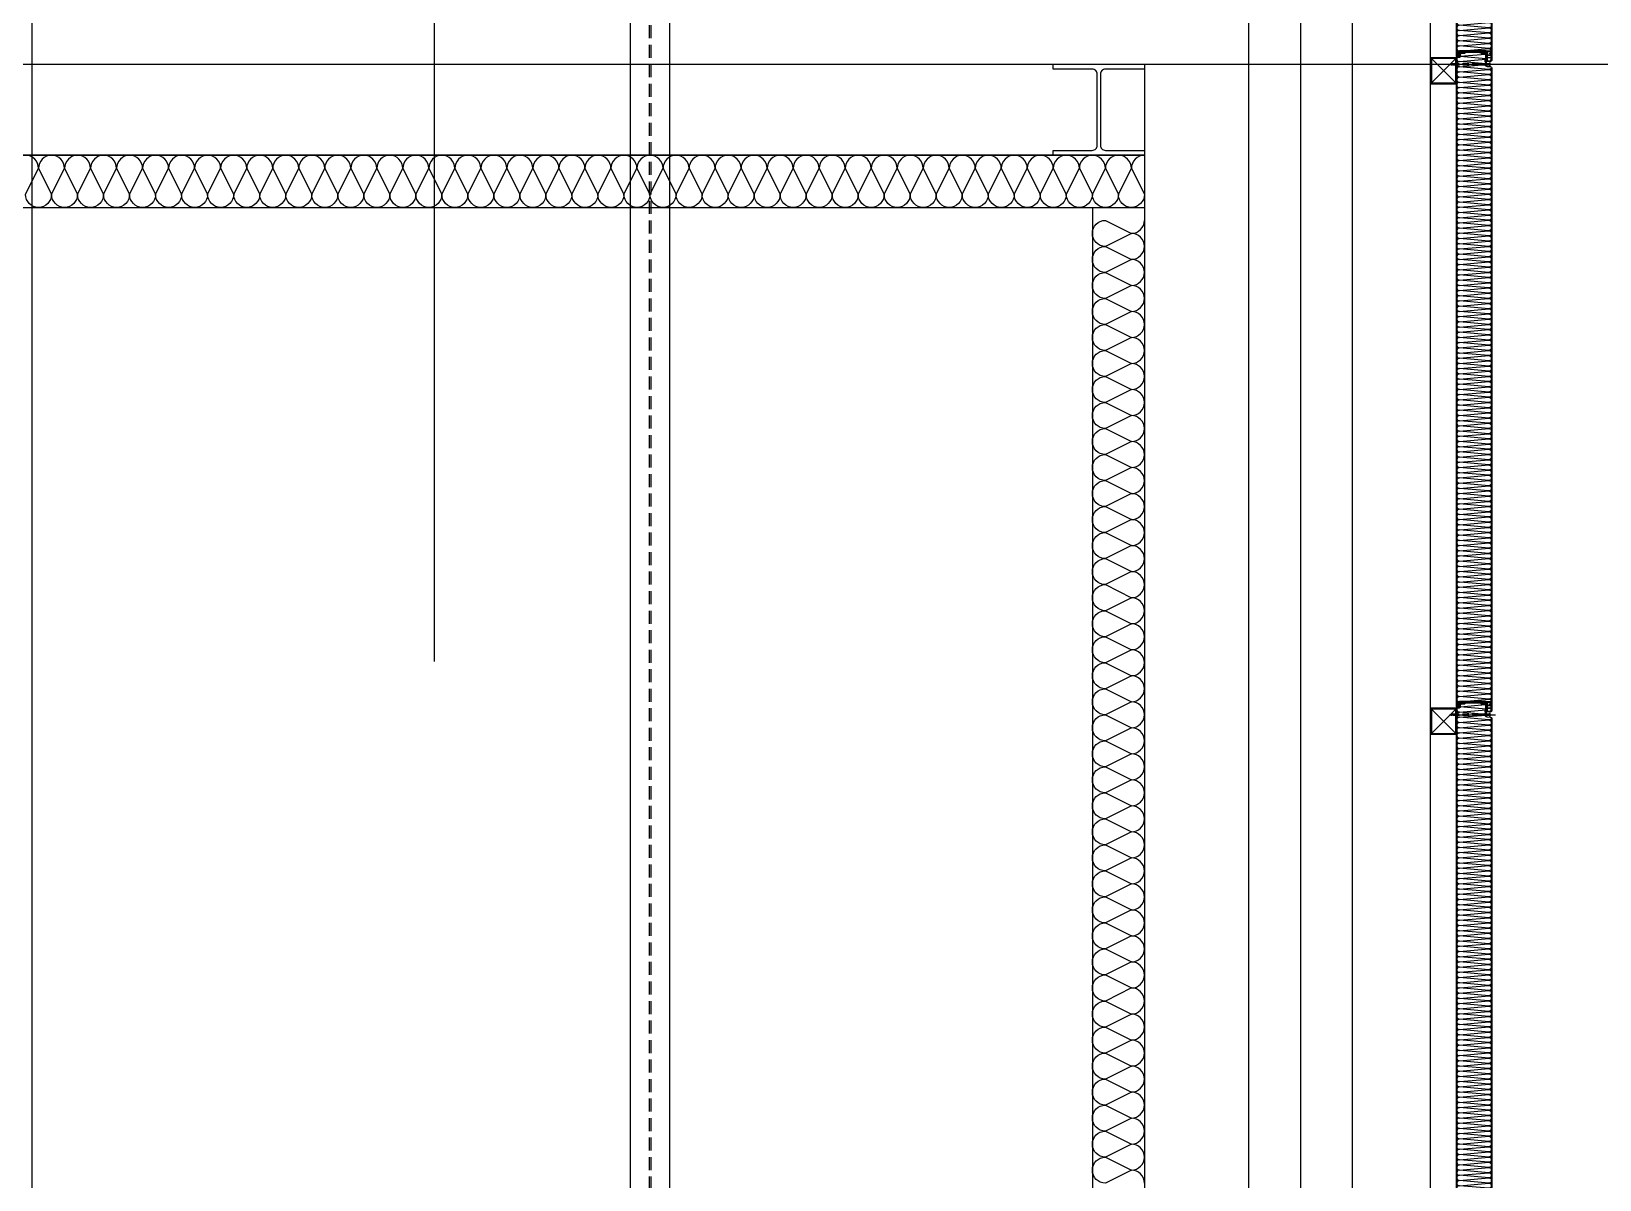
# Model space of a CAD drawing. Header units: millimetres. Extents: x 0 to 672800, y 0 to 118800.
# Drawn here: x 107373 to 113400, y 77708 to 82121 of the extents above; entities that cross this region are included whole.
import ezdxf
from ezdxf.xclip import XClip

# ---------------------------------------------------------------- set-up
doc = ezdxf.new("R2010")
doc.units = ezdxf.units.MM
doc.header["$LTSCALE"] = 200
doc.header["$XCLIPFRAME"] = 0
doc.linetypes.add('CEN-GAUN', pattern=[32.2, 30, -1, 0.2, -1])
doc.linetypes.add('HIDDEN', pattern=[0.375, 0.25, -0.125])
for name, color, linetype in [('0-S-col', 4, 'Continuous'), ('01하지철물', 253, 'Continuous'), ('0EMC Chamber', 251, 'Continuous'), ('161', 161, 'Continuous'), ('7', 7, 'Continuous'), ('BOLT', 8, 'Continuous'), ('CEN', 1, 'CEN-GAUN'), ('HAT-253', 253, 'Continuous'), ('HAT-INS', 252, 'Continuous'), ('HAT-INS1', 252, 'Continuous'), ('Insul', 252, 'Continuous'), ('PANEL', 6, 'Continuous'), ('SYP_INSUL', 252, 'Continuous'), ('WALL', 2, 'Continuous')]:
    doc.layers.add(name, color=color, linetype=linetype)
doc.layers.add('Defpoint', color=125, linetype='Continuous', plot=False)

# ---------------------------------------------------------------- blocks, each defined once
blk = doc.blocks.new('*U235')
at = {"layer": 'HAT-INS'}
for points in [[(31.5, 0, 0.414214), (31.75, 0.25), (31.5, 0.75, -1), (32, 0.75), (31.75, 0.25, 0.414214), (32, 0)], [(32, 0, 0.414214), (32.25, 0.25), (32, 0.75, -1), (32.5, 0.75), (32.25, 0.25, 0.414214), (32.5, 0)], [(32.5, 0, 0.414214), (32.75, 0.25), (32.5, 0.75, -1), (33, 0.75), (32.75, 0.25, 0.414214), (33, 0)], [(33, 0, 0.414214), (33.25, 0.25), (33, 0.75, -1), (33.5, 0.75), (33.25, 0.25, 0.414214), (33.5, 0)], [(33.5, 0, 0.414214), (33.75, 0.25), (33.5, 0.75, -1), (34, 0.75), (33.75, 0.25, 0.414214), (34, 0)], [(34, 0, 0.414214), (34.25, 0.25), (34, 0.75, -1), (34.5, 0.75), (34.25, 0.25, 0.414214), (34.5, 0)], [(34.5, 0, 0.414214), (34.75, 0.25), (34.5, 0.75, -1), (35, 0.75), (34.75, 0.25, 0.414214), (35, 0)], [(35, 0, 0.414214), (35.25, 0.25), (35, 0.75, -1), (35.5, 0.75), (35.25, 0.25, 0.414214), (35.5, 0)], [(35.5, 0, 0.414214), (35.75, 0.25), (35.5, 0.75, -1), (36, 0.75), (35.75, 0.25, 0.414214), (36, 0)], [(36, 0, 0.414214), (36.25, 0.25), (36, 0.75, -1), (36.5, 0.75), (36.25, 0.25, 0.414214), (36.5, 0)], [(36.5, 0, 0.414214), (36.75, 0.25), (36.5, 0.75, -1), (37, 0.75), (36.75, 0.25, 0.414214), (37, 0)], [(37, 0, 0.414214), (37.25, 0.25), (37, 0.75, -1), (37.5, 0.75), (37.25, 0.25, 0.414214), (37.5, 0)], [(37.5, 0, 0.414214), (37.75, 0.25), (37.5, 0.75, -1), (38, 0.75), (37.75, 0.25, 0.414214), (38, 0)], [(38, 0, 0.414214), (38.25, 0.25), (38, 0.75, -1), (38.5, 0.75), (38.25, 0.25, 0.414214), (38.5, 0)], [(38.5, 0, 0.414214), (38.75, 0.25), (38.5, 0.75, -1), (39, 0.75), (38.75, 0.25, 0.414214), (39, 0)], [(39, 0, 0.414214), (39.25, 0.25), (39, 0.75, -1), (39.5, 0.75), (39.25, 0.25, 0.414214), (39.5, 0)], [(39.5, 0, 0.414214), (39.75, 0.25), (39.5, 0.75, -1), (40, 0.75), (39.75, 0.25, 0.414214), (40, 0)], [(40, 0, 0.414214), (40.25, 0.25), (40, 0.75, -1), (40.5, 0.75), (40.25, 0.25, 0.414214), (40.5, 0)], [(40.5, 0, 0.414214), (40.75, 0.25), (40.5, 0.75, -1), (41, 0.75), (40.75, 0.25, 0.414214), (41, 0)], [(41, 0, 0.414214), (41.25, 0.25), (41, 0.75, -1), (41.5, 0.75), (41.25, 0.25, 0.414214), (41.5, 0)], [(41.5, 0, 0.414214), (41.75, 0.25), (41.5, 0.75, -1), (42, 0.75), (41.75, 0.25, 0.414214), (42, 0)], [(42, 0, 0.414214), (42.25, 0.25), (42, 0.75, -1), (42.5, 0.75), (42.25, 0.25, 0.414214), (42.5, 0)], [(42.5, 0, 0.414214), (42.75, 0.25), (42.5, 0.75, -1), (43, 0.75), (42.75, 0.25, 0.414214), (43, 0)], [(43, 0, 0.414214), (43.25, 0.25), (43, 0.75, -1), (43.5, 0.75), (43.25, 0.25, 0.414214), (43.5, 0)], [(43.5, 0, 0.414214), (43.75, 0.25), (43.5, 0.75, -1), (44, 0.75), (43.75, 0.25, 0.414214), (44, 0)], [(44, 0, 0.414214), (44.25, 0.25), (44, 0.75, -1), (44.5, 0.75), (44.25, 0.25, 0.414214), (44.5, 0)], [(44.5, 0, 0.414214), (44.75, 0.25), (44.5, 0.75, -1), (45, 0.75), (44.75, 0.25, 0.414214), (45, 0)], [(45, 0, 0.414214), (45.25, 0.25), (45, 0.75, -1), (45.5, 0.75), (45.25, 0.25, 0.414214), (45.5, 0)], [(45.5, 0, 0.414214), (45.75, 0.25), (45.5, 0.75, -1), (46, 0.75), (45.75, 0.25, 0.414214), (46, 0)], [(46, 0, 0.414214), (46.25, 0.25), (46, 0.75, -1), (46.5, 0.75), (46.25, 0.25, 0.414214), (46.5, 0)], [(46.5, 0, 0.414214), (46.75, 0.25), (46.5, 0.75, -1), (47, 0.75), (46.75, 0.25, 0.414214), (47, 0)], [(47, 0, 0.414214), (47.25, 0.25), (47, 0.75, -1), (47.5, 0.75), (47.25, 0.25, 0.414214), (47.5, 0)], [(47.5, 0, 0.414214), (47.75, 0.25), (47.5, 0.75, -1), (48, 0.75), (47.75, 0.25, 0.414214), (48, 0)], [(48, 0, 0.414214), (48.25, 0.25), (48, 0.75, -1), (48.5, 0.75), (48.25, 0.25, 0.414214), (48.5, 0)], [(48.5, 0, 0.414214), (48.75, 0.25), (48.5, 0.75, -1), (49, 0.75), (48.75, 0.25, 0.414214), (49, 0)], [(49, 0, 0.414214), (49.25, 0.25), (49, 0.75, -1), (49.5, 0.75), (49.25, 0.25, 0.414214), (49.5, 0)], [(49.5, 0, 0.414214), (49.75, 0.25), (49.5, 0.75, -1), (50, 0.75), (49.75, 0.25, 0.414214), (50, 0)]]:
    blk.add_lwpolyline(points, format="xyb", dxfattribs=at)
blk = doc.blocks.new('*U224')
at = {"layer": 'HAT-INS'}
for points in [[(0, 0, 0.414214), (0.25, 0.25), (0, 0.75, -1), (0.5, 0.75), (0.25, 0.25, 0.414214), (0.5, 0)], [(0.5, 0, 0.414214), (0.75, 0.25), (0.5, 0.75, -1), (1, 0.75), (0.75, 0.25, 0.414214), (1, 0)], [(1, 0, 0.414214), (1.25, 0.25), (1, 0.75, -1), (1.5, 0.75), (1.25, 0.25, 0.414214), (1.5, 0)], [(1.5, 0, 0.414214), (1.75, 0.25), (1.5, 0.75, -1), (2, 0.75), (1.75, 0.25, 0.414214), (2, 0)], [(2, 0, 0.414214), (2.25, 0.25), (2, 0.75, -1), (2.5, 0.75), (2.25, 0.25, 0.414214), (2.5, 0)], [(2.5, 0, 0.414214), (2.75, 0.25), (2.5, 0.75, -1), (3, 0.75), (2.75, 0.25, 0.414214), (3, 0)], [(3, 0, 0.414214), (3.25, 0.25), (3, 0.75, -1), (3.5, 0.75), (3.25, 0.25, 0.414214), (3.5, 0)], [(3.5, 0, 0.414214), (3.75, 0.25), (3.5, 0.75, -1), (4, 0.75), (3.75, 0.25, 0.414214), (4, 0)], [(4, 0, 0.414214), (4.25, 0.25), (4, 0.75, -1), (4.5, 0.75), (4.25, 0.25, 0.414214), (4.5, 0)], [(4.5, 0, 0.414214), (4.75, 0.25), (4.5, 0.75, -1), (5, 0.75), (4.75, 0.25, 0.414214), (5, 0)], [(5, 0, 0.414214), (5.25, 0.25), (5, 0.75, -1), (5.5, 0.75), (5.25, 0.25, 0.414214), (5.5, 0)], [(5.5, 0, 0.414214), (5.75, 0.25), (5.5, 0.75, -1), (6, 0.75), (5.75, 0.25, 0.414214), (6, 0)], [(6, 0, 0.414214), (6.25, 0.25), (6, 0.75, -1), (6.5, 0.75), (6.25, 0.25, 0.414214), (6.5, 0)], [(6.5, 0, 0.414214), (6.75, 0.25), (6.5, 0.75, -1), (7, 0.75), (6.75, 0.25, 0.414214), (7, 0)], [(7, 0, 0.414214), (7.25, 0.25), (7, 0.75, -1), (7.5, 0.75), (7.25, 0.25, 0.414214), (7.5, 0)], [(7.5, 0, 0.414214), (7.75, 0.25), (7.5, 0.75, -1), (8, 0.75), (7.75, 0.25, 0.414214), (8, 0)], [(8, 0, 0.414214), (8.25, 0.25), (8, 0.75, -1), (8.5, 0.75), (8.25, 0.25, 0.414214), (8.5, 0)], [(8.5, 0, 0.414214), (8.75, 0.25), (8.5, 0.75, -1), (9, 0.75), (8.75, 0.25, 0.414214), (9, 0)], [(9, 0, 0.414214), (9.25, 0.25), (9, 0.75, -1), (9.5, 0.75), (9.25, 0.25, 0.414214), (9.5, 0)], [(9.5, 0, 0.414214), (9.75, 0.25), (9.5, 0.75, -1), (10, 0.75), (9.75, 0.25, 0.414214), (10, 0)], [(10, 0, 0.414214), (10.25, 0.25), (10, 0.75, -1), (10.5, 0.75), (10.25, 0.25, 0.414214), (10.5, 0)], [(10.5, 0, 0.414214), (10.75, 0.25), (10.5, 0.75, -1), (11, 0.75), (10.75, 0.25, 0.414214), (11, 0)], [(11, 0, 0.414214), (11.25, 0.25), (11, 0.75, -1), (11.5, 0.75), (11.25, 0.25, 0.414214), (11.5, 0)], [(11.5, 0, 0.414214), (11.75, 0.25), (11.5, 0.75, -1), (12, 0.75), (11.75, 0.25, 0.414214), (12, 0)], [(12, 0, 0.414214), (12.25, 0.25), (12, 0.75, -1), (12.5, 0.75), (12.25, 0.25, 0.414214), (12.5, 0)], [(12.5, 0, 0.414214), (12.75, 0.25), (12.5, 0.75, -1), (13, 0.75), (12.75, 0.25, 0.414214), (13, 0)], [(13, 0, 0.414214), (13.25, 0.25), (13, 0.75, -1), (13.5, 0.75), (13.25, 0.25, 0.414214), (13.5, 0)], [(13.5, 0, 0.414214), (13.75, 0.25), (13.5, 0.75, -1), (14, 0.75), (13.75, 0.25, 0.414214), (14, 0)], [(14, 0, 0.414214), (14.25, 0.25), (14, 0.75, -1), (14.5, 0.75), (14.25, 0.25, 0.414214), (14.5, 0)], [(14.5, 0, 0.414214), (14.75, 0.25), (14.5, 0.75, -1), (15, 0.75), (14.75, 0.25, 0.414214), (15, 0)], [(15, 0, 0.414214), (15.25, 0.25), (15, 0.75, -1), (15.5, 0.75), (15.25, 0.25, 0.414214), (15.5, 0)], [(15.5, 0, 0.414214), (15.75, 0.25), (15.5, 0.75, -1), (16, 0.75), (15.75, 0.25, 0.414214), (16, 0)], [(16, 0, 0.414214), (16.25, 0.25), (16, 0.75, -1), (16.5, 0.75), (16.25, 0.25, 0.414214), (16.5, 0)], [(16.5, 0, 0.414214), (16.75, 0.25), (16.5, 0.75, -1), (17, 0.75), (16.75, 0.25, 0.414214), (17, 0)], [(17, 0, 0.414214), (17.25, 0.25), (17, 0.75, -1), (17.5, 0.75), (17.25, 0.25, 0.414214), (17.5, 0)], [(17.5, 0, 0.414214), (17.75, 0.25), (17.5, 0.75, -1), (18, 0.75), (17.75, 0.25, 0.414214), (18, 0)], [(18, 0, 0.414214), (18.25, 0.25), (18, 0.75, -1), (18.5, 0.75), (18.25, 0.25, 0.414214), (18.5, 0)], [(18.5, 0, 0.414214), (18.75, 0.25), (18.5, 0.75, -1), (19, 0.75), (18.75, 0.25, 0.414214), (19, 0)], [(19, 0, 0.414214), (19.25, 0.25), (19, 0.75, -1), (19.5, 0.75), (19.25, 0.25, 0.414214), (19.5, 0)], [(19.5, 0, 0.414214), (19.75, 0.25), (19.5, 0.75, -1), (20, 0.75), (19.75, 0.25, 0.414214), (20, 0)], [(20, 0, 0.414214), (20.25, 0.25), (20, 0.75, -1), (20.5, 0.75), (20.25, 0.25, 0.414214), (20.5, 0)], [(20.5, 0, 0.414214), (20.75, 0.25), (20.5, 0.75, -1), (21, 0.75), (20.75, 0.25, 0.414214), (21, 0)], [(21, 0, 0.414214), (21.25, 0.25), (21, 0.75, -1), (21.5, 0.75), (21.25, 0.25, 0.414214), (21.5, 0)]]:
    blk.add_lwpolyline(points, format="xyb", dxfattribs=at)
blk = doc.blocks.new('SCW-1')
at = {"layer": 'BOLT', "color": 8, "linetype": 'HIDDEN', "ltscale": 0.5}
for p, q in [((150, 3), (150, 9)), ((154.1, 12), (151.1, 9)), ((151.1, 9), (151.1, 3)), ((151.1, 3), (154.1, 0)), ((153.1, 5.4), (153.1, 6.6)), ((153.1, 6.6), (154.5, 6.6)), ((154.5, 5.4), (153.1, 5.4)), ((154.5, 12), (154.1, 12)), ((154.1, 0), (154.5, 0)), ((154.5, 6.6), (154.5, 12)), ((154.5, 0), (154.5, 5.4))]:
    blk.add_line(p, q, dxfattribs=at)
for points in [[(0, 6), (9, 7), (11, 9), (12, 7), (10, 3)], [(10, 3), (5, 3), (0, 6), (5, 9), (11, 9)], [(150, 3), (10, 3)], [(11, 9), (150, 9)]]:
    blk.add_lwpolyline(points, dxfattribs=at)
for centre, start, end in [((150.6, 9.2), 199.47122, 340.52878), ((150.6, 2.8), 19.47122, 160.52878)]:
    blk.add_arc(centre, 0.6, start, end, dxfattribs=at)
blk = doc.blocks.new('PANEL-135-2500')
at = {"layer": '161'}
for p, q in [((-150, 2500), (0, 2500)), ((-150, 0), (0, 0)), ((-150, 0), (0, 0))]:
    blk.add_line(p, q, dxfattribs=at)
at = {"layer": 'BOLT', "color": 8, "linetype": 'HIDDEN', "ltscale": 0.5}
for p, q in [((-37.8, 2520.4), (-41.2, 2517)), ((-41.2, 2517), (-41.2, 2511)), ((-37.8, 2507.6), (-41.2, 2511)), ((-37.8, 2506.4), (-41.2, 2503)), ((-41.2, 2503), (-41.2, 2497)), ((-38.6, 2494.4), (-41.2, 2497)), ((-37.8, 2519.3), (-40.8, 2516.3)), ((-37.8, 2508.7), (-40.8, 2511.7)), ((-37.8, 2505.3), (-40.8, 2502.3)), ((-37.8, 2494.7), (-40.8, 2497.7)), ((-37.8, 2493.9), (-37.8, 2493.9))]:
    blk.add_line(p, q, dxfattribs=at)
at = {"layer": 'HAT-INS1'}
for points in [[(-137, 2530.5), (-39.6, 2538.9)], [(-37.8, 2521.4), (-137, 2530)]]:
    blk.add_lwpolyline(points, dxfattribs=at)
for points in [[(-147.4, 2526.4, 0.625476), (-139.5, 2510.2), (-37.8, 2519.1)], [(-37.8, 2501.4), (-139.5, 2510.2, 1), (-139.5, 2490.2), (-37.8, 2499.1)], [(-25.8, 2480.2), (-139.5, 2490.2, 1), (-139.5, 2470.2), (-25.8, 2480.2), (-25.8, 2480.2, -1), (-25.8, 2460.2, -1)], [(-16.1, 2487.6, -0.338737), (-25.8, 2480.2)], [(-25.8, 2460.2), (-139.5, 2470.2, 1), (-139.5, 2450.2), (-25.8, 2460.2), (-25.8, 2460.2, -1), (-25.8, 2440.2, -1)], [(-25.8, 2440.2), (-139.5, 2450.2, 1), (-139.5, 2430.2), (-25.8, 2440.2), (-25.8, 2440.2, -1), (-25.8, 2420.2, -1)], [(-25.8, 2420.2), (-139.5, 2430.2, 1), (-139.5, 2410.2), (-25.8, 2420.2), (-25.8, 2420.2, -1), (-25.8, 2400.2, -1)], [(-25.8, 2400.2), (-139.5, 2410.2, 1), (-139.5, 2390.2), (-25.8, 2400.2), (-25.8, 2400.2, -1), (-25.8, 2380.2, -1)], [(-25.8, 2380.2), (-139.5, 2390.2, 1), (-139.5, 2370.2), (-25.8, 2380.2), (-25.8, 2380.2, -1), (-25.8, 2360.2, -1)], [(-25.8, 2360.2), (-139.5, 2370.2, 1), (-139.5, 2350.2), (-25.8, 2360.2), (-25.8, 2360.2, -1), (-25.8, 2340.2, -1)], [(-25.8, 2340.2), (-139.5, 2350.2, 1), (-139.5, 2330.2), (-25.8, 2340.2), (-25.8, 2340.2, -1), (-25.8, 2320.2, -1)], [(-25.8, 2320.2), (-139.5, 2330.2, 1), (-139.5, 2310.2), (-25.8, 2320.2), (-25.8, 2320.2, -1), (-25.8, 2300.2, -1)], [(-25.8, 2300.2), (-139.5, 2310.2, 1), (-139.5, 2290.2), (-25.8, 2300.2), (-25.8, 2300.2, -1), (-25.8, 2280.2, -1)], [(-25.8, 2280.2), (-139.5, 2290.2, 1), (-139.5, 2270.2), (-25.8, 2280.2), (-25.8, 2280.2, -1), (-25.8, 2260.2, -1)], [(-25.8, 2260.2), (-139.5, 2270.2, 1), (-139.5, 2250.2), (-25.8, 2260.2), (-25.8, 2260.2, -1), (-25.8, 2240.2, -1)], [(-25.8, 2240.2), (-139.5, 2250.2, 1), (-139.5, 2230.2), (-25.8, 2240.2), (-25.8, 2240.2, -1), (-25.8, 2220.2, -1)], [(-25.8, 2220.2), (-139.5, 2230.2, 1), (-139.5, 2210.2), (-25.8, 2220.2), (-25.8, 2220.2, -1), (-25.8, 2200.2, -1)], [(-25.8, 2200.2), (-139.5, 2210.2, 1), (-139.5, 2190.2), (-25.8, 2200.2), (-25.8, 2200.2, -1), (-25.8, 2180.2, -1)], [(-25.8, 2180.2), (-139.5, 2190.2, 1), (-139.5, 2170.2), (-25.8, 2180.2), (-25.8, 2180.2, -1), (-25.8, 2160.2, -1)], [(-25.8, 2160.2), (-139.5, 2170.2, 1), (-139.5, 2150.2), (-25.8, 2160.2), (-25.8, 2160.2, -1), (-25.8, 2140.2, -1)], [(-25.8, 2140.2), (-139.5, 2150.2, 1), (-139.5, 2130.2), (-25.8, 2140.2), (-25.8, 2140.2, -1), (-25.8, 2120.2, -1)], [(-25.8, 2120.2), (-139.5, 2130.2, 1), (-139.5, 2110.2), (-25.8, 2120.2), (-25.8, 2120.2, -1), (-25.8, 2100.2, -1)], [(-25.8, 2100.2), (-139.5, 2110.2, 1), (-139.5, 2090.2), (-25.8, 2100.2), (-25.8, 2100.2, -1), (-25.8, 2080.2, -1)], [(-25.8, 2080.2), (-139.5, 2090.2, 1), (-139.5, 2070.2), (-25.8, 2080.2), (-25.8, 2080.2, -1), (-25.8, 2060.2, -1)], [(-25.8, 2060.2), (-139.5, 2070.2, 1), (-139.5, 2050.2), (-25.8, 2060.2), (-25.8, 2060.2, -1), (-25.8, 2040.2, -1)], [(-25.8, 2040.2), (-139.5, 2050.2, 1), (-139.5, 2030.2), (-25.8, 2040.2), (-25.8, 2040.2, -1), (-25.8, 2020.2, -1)], [(-25.8, 2020.2), (-139.5, 2030.2, 1), (-139.5, 2010.2), (-25.8, 2020.2), (-25.8, 2020.2, -1), (-25.8, 2000.2, -1)], [(-25.8, 2000.2), (-139.5, 2010.2, 1), (-139.5, 1990.2), (-25.8, 2000.2), (-25.8, 2000.2, -1), (-25.8, 1980.2, -1)], [(-25.8, 1980.2), (-139.5, 1990.2, 1), (-139.5, 1970.2), (-25.8, 1980.2), (-25.8, 1980.2, -1), (-25.8, 1960.2, -1)], [(-25.8, 1960.2), (-139.5, 1970.2, 1), (-139.5, 1950.2), (-25.8, 1960.2), (-25.8, 1960.2, -1), (-25.8, 1940.2, -1)], [(-25.8, 1940.2), (-139.5, 1950.2, 1), (-139.5, 1930.2), (-25.8, 1940.2), (-25.8, 1940.2, -1), (-25.8, 1920.2, -1)], [(-25.8, 1920.2), (-139.5, 1930.2, 1), (-139.5, 1910.2), (-25.8, 1920.2), (-25.8, 1920.2, -1), (-25.8, 1900.2, -1)], [(-25.8, 1900.2), (-139.5, 1910.2, 1), (-139.5, 1890.2), (-25.8, 1900.2), (-25.8, 1900.2, -1), (-25.8, 1880.2, -1)], [(-25.8, 1880.2), (-139.5, 1890.2, 1), (-139.5, 1870.2), (-25.8, 1880.2), (-25.8, 1880.2, -1), (-25.8, 1860.2, -1)], [(-25.8, 1860.2), (-139.5, 1870.2, 1), (-139.5, 1850.2), (-25.8, 1860.2), (-25.8, 1860.2, -1), (-25.8, 1840.2, -1)], [(-25.8, 1840.2), (-139.5, 1850.2, 1), (-139.5, 1830.2), (-25.8, 1840.2), (-25.8, 1840.2, -1), (-25.8, 1820.2, -1)], [(-25.8, 1820.2), (-139.5, 1830.2, 1), (-139.5, 1810.2), (-25.8, 1820.2), (-25.8, 1820.2, -1), (-25.8, 1800.2, -1)], [(-25.8, 1800.2), (-139.5, 1810.2, 1), (-139.5, 1790.2), (-25.8, 1800.2), (-25.8, 1800.2, -1), (-25.8, 1780.2, -1)], [(-25.8, 1780.2), (-139.5, 1790.2, 1), (-139.5, 1770.2), (-25.8, 1780.2), (-25.8, 1780.2, -1), (-25.8, 1760.2, -1)], [(-25.8, 1760.2), (-139.5, 1770.2, 1), (-139.5, 1750.2), (-25.8, 1760.2), (-25.8, 1760.2, -1), (-25.8, 1740.2, -1)], [(-25.8, 1740.2), (-139.5, 1750.2, 1), (-139.5, 1730.2), (-25.8, 1740.2), (-25.8, 1740.2, -1), (-25.8, 1720.2, -1)], [(-25.8, 1720.2), (-139.5, 1730.2, 1), (-139.5, 1710.2), (-25.8, 1720.2), (-25.8, 1720.2, -1), (-25.8, 1700.2, -1)], [(-25.8, 1700.2), (-139.5, 1710.2, 1), (-139.5, 1690.2), (-25.8, 1700.2), (-25.8, 1700.2, -1), (-25.8, 1680.2, -1)], [(-25.8, 1680.2), (-139.5, 1690.2, 1), (-139.5, 1670.2), (-25.8, 1680.2), (-25.8, 1680.2, -1), (-25.8, 1660.2, -1)], [(-25.8, 1660.2), (-139.5, 1670.2, 1), (-139.5, 1650.2), (-25.8, 1660.2), (-25.8, 1660.2, -1), (-25.8, 1640.2, -1)], [(-25.8, 1640.2), (-139.5, 1650.2, 1), (-139.5, 1630.2), (-25.8, 1640.2), (-25.8, 1640.2, -1), (-25.8, 1620.2, -1)], [(-25.8, 1620.2), (-139.5, 1630.2, 1), (-139.5, 1610.2), (-25.8, 1620.2), (-25.8, 1620.2, -1), (-25.8, 1600.2, -1)], [(-25.8, 1600.2), (-139.5, 1610.2, 1), (-139.5, 1590.2), (-25.8, 1600.2), (-25.8, 1600.2, -1), (-25.8, 1580.2, -1)], [(-25.8, 1580.2), (-139.5, 1590.2, 1), (-139.5, 1570.2), (-25.8, 1580.2), (-25.8, 1580.2, -1), (-25.8, 1560.2, -1)], [(-25.8, 1560.2), (-139.5, 1570.2, 1), (-139.5, 1550.2), (-25.8, 1560.2), (-25.8, 1560.2, -1), (-25.8, 1540.2, -1)], [(-25.8, 1540.2), (-139.5, 1550.2, 1), (-139.5, 1530.2), (-25.8, 1540.2), (-25.8, 1540.2, -1), (-25.8, 1520.2, -1)], [(-25.8, 1520.2), (-139.5, 1530.2, 1), (-139.5, 1510.2), (-25.8, 1520.2), (-25.8, 1520.2, -1), (-25.8, 1500.2, -1)], [(-25.8, 1500.2), (-139.5, 1510.2, 1), (-139.5, 1490.2), (-25.8, 1500.2), (-25.8, 1500.2, -1), (-25.8, 1480.2, -1)], [(-25.8, 1480.2), (-139.5, 1490.2, 1), (-139.5, 1470.2), (-25.8, 1480.2), (-25.8, 1480.2, -1), (-25.8, 1460.2, -1)], [(-25.8, 1460.2), (-139.5, 1470.2, 1), (-139.5, 1450.2), (-25.8, 1460.2), (-25.8, 1460.2, -1), (-25.8, 1440.2, -1)], [(-25.8, 1440.2), (-139.5, 1450.2, 1), (-139.5, 1430.2), (-25.8, 1440.2), (-25.8, 1440.2, -1), (-25.8, 1420.2, -1)], [(-25.8, 1420.2), (-139.5, 1430.2, 1), (-139.5, 1410.2), (-25.8, 1420.2), (-25.8, 1420.2, -1), (-25.8, 1400.2, -1)], [(-25.8, 1400.2), (-139.5, 1410.2, 1), (-139.5, 1390.2), (-25.8, 1400.2), (-25.8, 1400.2, -1), (-25.8, 1380.2, -1)], [(-25.8, 1380.2), (-139.5, 1390.2, 1), (-139.5, 1370.2), (-25.8, 1380.2), (-25.8, 1380.2, -1), (-25.8, 1360.2, -1)], [(-25.8, 1360.2), (-139.5, 1370.2, 1), (-139.5, 1350.2), (-25.8, 1360.2), (-25.8, 1360.2, -1), (-25.8, 1340.2, -1)], [(-25.8, 1340.2), (-139.5, 1350.2, 1), (-139.5, 1330.2), (-25.8, 1340.2), (-25.8, 1340.2, -1), (-25.8, 1320.2, -1)], [(-25.8, 1320.2), (-139.5, 1330.2, 1), (-139.5, 1310.2), (-25.8, 1320.2), (-25.8, 1320.2, -1), (-25.8, 1300.2, -1)], [(-25.8, 1300.2), (-139.5, 1310.2, 1), (-139.5, 1290.2), (-25.8, 1300.2), (-25.8, 1300.2, -1), (-25.8, 1280.2, -1)], [(-25.8, 1280.2), (-139.5, 1290.2, 1), (-139.5, 1270.2), (-25.8, 1280.2), (-25.8, 1280.2, -1), (-25.8, 1260.2, -1)], [(-25.8, 1260.2), (-139.5, 1270.2, 1), (-139.5, 1250.2), (-25.8, 1260.2), (-25.8, 1260.2, -1), (-25.8, 1240.2, -1)], [(-25.8, 1240.2), (-139.5, 1250.2, 1), (-139.5, 1230.2), (-25.8, 1240.2), (-25.8, 1240.2, -1), (-25.8, 1220.2, -1)], [(-25.8, 1220.2), (-139.5, 1230.2, 1), (-139.5, 1210.2), (-25.8, 1220.2), (-25.8, 1220.2, -1), (-25.8, 1200.2, -1)], [(-25.8, 1200.2), (-139.5, 1210.2, 1), (-139.5, 1190.2), (-25.8, 1200.2), (-25.8, 1200.2, -1), (-25.8, 1180.2, -1)], [(-25.8, 1180.2), (-139.5, 1190.2, 1), (-139.5, 1170.2), (-25.8, 1180.2), (-25.8, 1180.2, -1), (-25.8, 1160.2, -1)], [(-25.8, 1160.2), (-139.5, 1170.2, 1), (-139.5, 1150.2), (-25.8, 1160.2), (-25.8, 1160.2, -1), (-25.8, 1140.2, -1)], [(-25.8, 1140.2), (-139.5, 1150.2, 1), (-139.5, 1130.2), (-25.8, 1140.2), (-25.8, 1140.2, -1), (-25.8, 1120.2, -1)], [(-25.8, 1120.2), (-139.5, 1130.2, 1), (-139.5, 1110.2), (-25.8, 1120.2), (-25.8, 1120.2, -1), (-25.8, 1100.2, -1)], [(-25.8, 1100.2), (-139.5, 1110.2, 1), (-139.5, 1090.2), (-25.8, 1100.2), (-25.8, 1100.2, -1), (-25.8, 1080.2, -1)], [(-25.8, 1080.2), (-139.5, 1090.2, 1), (-139.5, 1070.2), (-25.8, 1080.2), (-25.8, 1080.2, -1), (-25.8, 1060.2, -1)], [(-25.8, 1060.2), (-139.5, 1070.2, 1), (-139.5, 1050.2), (-25.8, 1060.2), (-25.8, 1060.2, -1), (-25.8, 1040.2, -1)], [(-25.8, 1040.2), (-139.5, 1050.2, 1), (-139.5, 1030.2), (-25.8, 1040.2), (-25.8, 1040.2, -1), (-25.8, 1020.2, -1)], [(-25.8, 1020.2), (-139.5, 1030.2, 1), (-139.5, 1010.2), (-25.8, 1020.2), (-25.8, 1020.2, -1), (-25.8, 1000.2, -1)], [(-25.8, 1000.2), (-139.5, 1010.2, 1), (-139.5, 990.2), (-25.8, 1000.2), (-25.8, 1000.2, -1), (-25.8, 980.2, -1)], [(-25.8, 980.2), (-139.5, 990.2, 1), (-139.5, 970.2), (-25.8, 980.2), (-25.8, 980.2, -1), (-25.8, 960.2, -1)], [(-25.8, 960.2), (-139.5, 970.2, 1), (-139.5, 950.2), (-25.8, 960.2), (-25.8, 960.2, -1), (-25.8, 940.2, -1)], [(-25.8, 940.2), (-139.5, 950.2, 1), (-139.5, 930.2), (-25.8, 940.2), (-25.8, 940.2, -1), (-25.8, 920.2, -1)], [(-25.8, 920.2), (-139.5, 930.2, 1), (-139.5, 910.2), (-25.8, 920.2), (-25.8, 920.2, -1), (-25.8, 900.2, -1)], [(-25.8, 900.2), (-139.5, 910.2, 1), (-139.5, 890.2), (-25.8, 900.2), (-25.8, 900.2, -1), (-25.8, 880.2, -1)], [(-25.8, 880.2), (-139.5, 890.2, 1), (-139.5, 870.2), (-25.8, 880.2), (-25.8, 880.2, -1), (-25.8, 860.2, -1)], [(-25.8, 860.2), (-139.5, 870.2, 1), (-139.5, 850.2), (-25.8, 860.2), (-25.8, 860.2, -1), (-25.8, 840.2, -1)], [(-25.8, 840.2), (-139.5, 850.2, 1), (-139.5, 830.2), (-25.8, 840.2), (-25.8, 840.2, -1), (-25.8, 820.2, -1)], [(-25.8, 820.2), (-139.5, 830.2, 1), (-139.5, 810.2), (-25.8, 820.2), (-25.8, 820.2, -1), (-25.8, 800.2, -1)], [(-25.8, 800.2), (-139.5, 810.2, 1), (-139.5, 790.2), (-25.8, 800.2), (-25.8, 800.2, -1), (-25.8, 780.2, -1)], [(-25.8, 780.2), (-139.5, 790.2, 1), (-139.5, 770.2), (-25.8, 780.2), (-25.8, 780.2, -1), (-25.8, 760.2, -1)], [(-25.8, 760.2), (-139.5, 770.2, 1), (-139.5, 750.2), (-25.8, 760.2), (-25.8, 760.2, -1), (-25.8, 740.2, -1)], [(-25.8, 740.2), (-139.5, 750.2, 1), (-139.5, 730.2), (-25.8, 740.2), (-25.8, 740.2, -1), (-25.8, 720.2, -1)], [(-25.8, 720.2), (-139.5, 730.2, 1), (-139.5, 710.2), (-25.8, 720.2), (-25.8, 720.2, -1), (-25.8, 700.2, -1)], [(-25.8, 700.2), (-139.5, 710.2, 1), (-139.5, 690.2), (-25.8, 700.2), (-25.8, 700.2, -1), (-25.8, 680.2, -1)], [(-25.8, 680.2), (-139.5, 690.2, 1), (-139.5, 670.2), (-25.8, 680.2), (-25.8, 680.2, -1), (-25.8, 660.2, -1)], [(-25.8, 660.2), (-139.5, 670.2, 1), (-139.5, 650.2), (-25.8, 660.2), (-25.8, 660.2, -1), (-25.8, 640.2, -1)], [(-25.8, 640.2), (-139.5, 650.2, 1), (-139.5, 630.2), (-25.8, 640.2), (-25.8, 640.2, -1), (-25.8, 620.2, -1)], [(-25.8, 620.2), (-139.5, 630.2, 1), (-139.5, 610.2), (-25.8, 620.2), (-25.8, 620.2, -1), (-25.8, 600.2, -1)], [(-25.8, 600.2), (-139.5, 610.2, 1), (-139.5, 590.2), (-25.8, 600.2), (-25.8, 600.2, -1), (-25.8, 580.2, -1)], [(-25.8, 580.2), (-139.5, 590.2, 1), (-139.5, 570.2), (-25.8, 580.2), (-25.8, 580.2, -1), (-25.8, 560.2, -1)], [(-25.8, 560.2), (-139.5, 570.2, 1), (-139.5, 550.2), (-25.8, 560.2), (-25.8, 560.2, -1), (-25.8, 540.2, -1)], [(-25.8, 540.2), (-139.5, 550.2, 1), (-139.5, 530.2), (-25.8, 540.2), (-25.8, 540.2, -1), (-25.8, 520.2, -1)], [(-25.8, 520.2), (-139.5, 530.2, 1), (-139.5, 510.2), (-25.8, 520.2), (-25.8, 520.2, -1), (-25.8, 500.2, -1)], [(-25.8, 500.2), (-139.5, 510.2, 1), (-139.5, 490.2), (-25.8, 500.2), (-25.8, 500.2, -1), (-25.8, 480.2, -1)], [(-25.8, 480.2), (-139.5, 490.2, 1), (-139.5, 470.2), (-25.8, 480.2), (-25.8, 480.2, -1), (-25.8, 460.2, -1)], [(-25.8, 460.2), (-139.5, 470.2, 1), (-139.5, 450.2), (-25.8, 460.2), (-25.8, 460.2, -1), (-25.8, 440.2, -1)], [(-25.8, 440.2), (-139.5, 450.2, 1), (-139.5, 430.2), (-25.8, 440.2), (-25.8, 440.2, -1), (-25.8, 420.2, -1)], [(-25.8, 420.2), (-139.5, 430.2, 1), (-139.5, 410.2), (-25.8, 420.2), (-25.8, 420.2, -1), (-25.8, 400.2, -1)], [(-25.8, 400.2), (-139.5, 410.2, 1), (-139.5, 390.2), (-25.8, 400.2), (-25.8, 400.2, -1), (-25.8, 380.2, -1)], [(-25.8, 380.2), (-139.5, 390.2, 1), (-139.5, 370.2), (-25.8, 380.2), (-25.8, 380.2, -1), (-25.8, 360.2, -1)], [(-25.8, 360.2), (-139.5, 370.2, 1), (-139.5, 350.2), (-25.8, 360.2), (-25.8, 360.2, -1), (-25.8, 340.2, -1)], [(-25.8, 340.2), (-139.5, 350.2, 1), (-139.5, 330.2), (-25.8, 340.2), (-25.8, 340.2, -1), (-25.8, 320.2, -1)], [(-25.8, 320.2), (-139.5, 330.2, 1), (-139.5, 310.2), (-25.8, 320.2), (-25.8, 320.2, -1), (-25.8, 300.2, -1)], [(-25.8, 300.2), (-139.5, 310.2, 1), (-139.5, 290.2), (-25.8, 300.2), (-25.8, 300.2, -1), (-25.8, 280.2, -1)], [(-25.8, 280.2), (-139.5, 290.2, 1), (-139.5, 270.2), (-25.8, 280.2), (-25.8, 280.2, -1), (-25.8, 260.2, -1)], [(-25.8, 260.2), (-139.5, 270.2, 1), (-139.5, 250.2), (-25.8, 260.2), (-25.8, 260.2, -1), (-25.8, 240.2, -1)], [(-25.8, 240.2), (-139.5, 250.2, 1), (-139.5, 230.2), (-25.8, 240.2), (-25.8, 240.2, -1), (-25.8, 220.2, -1)], [(-25.8, 220.2), (-139.5, 230.2, 1), (-139.5, 210.2), (-25.8, 220.2), (-25.8, 220.2, -1), (-25.8, 200.2, -1)], [(-25.8, 200.2), (-139.5, 210.2, 1), (-139.5, 190.2), (-25.8, 200.2), (-25.8, 200.2, -1), (-25.8, 180.2, -1)], [(-25.8, 180.2), (-139.5, 190.2, 1), (-139.5, 170.2), (-25.8, 180.2), (-25.8, 180.2, -1), (-25.8, 160.2, -1)], [(-25.8, 160.2), (-139.5, 170.2, 1), (-139.5, 150.2), (-25.8, 160.2), (-25.8, 160.2, -1), (-25.8, 140.2, -1)], [(-25.8, 140.2), (-139.5, 150.2, 1), (-139.5, 130.2), (-25.8, 140.2), (-25.8, 140.2, -1), (-25.8, 120.2, -1)], [(-25.8, 120.2), (-139.5, 130.2, 1), (-139.5, 110.2), (-25.8, 120.2), (-25.8, 120.2, -1), (-25.8, 100.2, -1)], [(-25.8, 100.2), (-139.5, 110.2, 1), (-139.5, 90.2), (-25.8, 100.2), (-25.8, 100.2, -1), (-25.8, 80.2, -1)], [(-25.8, 80.2), (-139.5, 90.2, 1), (-139.5, 70.2), (-25.8, 80.2), (-25.8, 80.2, -1), (-25.8, 60.2, -1)], [(-25.8, 60.2), (-139.5, 70.2, 1), (-139.5, 50.2), (-25.8, 60.2), (-25.8, 60.2, -1), (-25.8, 40.2, -1)]]:
    blk.add_lwpolyline(points, format="xyb", dxfattribs=at)
at = {"layer": 'Insul', "color": 251}
for p, q in [((-32.3, 35.5), (-32.3, 26.3)), ((-32.3, 35.5), (-18.3, 35.5)), ((-32.3, 26.3), (-18.3, 26.3)), ((-32.3, 25.3), (-32.3, 17)), ((-32.3, 25.3), (-18.3, 25.3)), ((-29, 13.6), (-21.7, 13.6)), ((-18.3, 35.5), (-18.3, 26.3)), ((-18.3, 25.3), (-18.3, 17))]:
    blk.add_line(p, q, dxfattribs=at)
for points in [[(-135.1, 2538.5), (-136, 2538.5, -0.414214), (-136.3, 2538.8), (-136.3, 2539), (-136.3, 2539.5, -0.414214), (-133.3, 2542.5), (-128.3, 2543.2), (-120.8, 2543.2, 0.414214), (-120.3, 2543.7), (-120.3, 2544, 0.414214), (-120.8, 2544.5), (-133.9, 2544.5), (-135.5, 2544.1, -0.487928), (-135.9, 2544.4), (-135.9, 2544.5, -0.414214), (-133.9, 2546.5), (-82.3, 2546.5), (-40.6, 2546.5, -0.414214), (-38.6, 2544.5), (-38.6, 2544.4, -0.487928), (-39, 2544.1), (-40.6, 2544.5), (-53.7, 2544.5, 0.414214), (-54.2, 2544), (-54.2, 2543.7, 0.414214), (-53.7, 2543.2), (-46.1, 2543.2), (-41.1, 2542.5, -0.414214), (-38.1, 2539.5), (-38.1, 2539), (-38.1, 2538.8, -0.414214), (-38.4, 2538.5), (-39.3, 2538.5, -0.414214), (-39.6, 2538.8), (-39.6, 2539, 0.414214), (-41.1, 2540.5), (-46.1, 2541.2), (-54.7, 2541.2, -0.414214), (-56.2, 2542.7), (-56.2, 2544, 0.414214), (-56.7, 2544.5), (-82.3, 2544.5), (-117.8, 2544.5, 0.414214), (-118.3, 2544), (-118.3, 2542.7, -0.414214), (-119.8, 2541.2), (-128.3, 2541.2), (-133.3, 2540.5, 0.414214), (-134.8, 2539), (-134.8, 2538.8, -0.414214)], [(-135.1, 2538.5), (-136, 2538.5, -0.414214), (-136.3, 2538.8), (-136.3, 2539), (-136.3, 2539.5, -0.414214), (-133.3, 2542.5), (-128.3, 2543.2), (-120.8, 2543.2, 0.414214), (-120.3, 2543.7), (-120.3, 2544, 0.414214), (-120.8, 2544.5), (-133.9, 2544.5), (-135.5, 2544.1, -0.487928), (-135.9, 2544.4), (-135.9, 2544.5, -0.414214), (-133.9, 2546.5), (-82.3, 2546.5), (-40.6, 2546.5, -0.414214), (-38.6, 2544.5), (-38.6, 2544.4, -0.487928), (-39, 2544.1), (-40.6, 2544.5), (-53.7, 2544.5, 0.414214), (-54.2, 2544), (-54.2, 2543.7, 0.414214), (-53.7, 2543.2), (-46.1, 2543.2), (-41.1, 2542.5, -0.414214), (-38.1, 2539.5), (-38.1, 2539), (-38.1, 2538.8, -0.414214), (-38.4, 2538.5), (-39.3, 2538.5, -0.414214), (-39.6, 2538.8), (-39.6, 2539, 0.414214), (-41.1, 2540.5), (-46.1, 2541.2), (-54.7, 2541.2, -0.414214), (-56.2, 2542.7), (-56.2, 2544, 0.414214), (-56.7, 2544.5), (-82.3, 2544.5), (-117.8, 2544.5, 0.414214), (-118.3, 2544), (-118.3, 2542.7, -0.414214), (-119.8, 2541.2), (-128.3, 2541.2), (-133.3, 2540.5, 0.414214), (-134.8, 2539), (-134.8, 2538.8, -0.414214)], [(-148.7, 31.1, 0.414214), (-146.2, 28.6), (-142.9, 28.6, 0.414214), (-140.4, 31.1), (-140.4, 46.2, -0.414214), (-139.4, 47.2), (-136.9, 47.2), (-136.9, 48.2), (-39, 48.2), (-39, 47.2), (-35.1, 47.2, -0.414214), (-34.1, 46.2), (-34.1, 17, 0.414191), (-29.1, 12), (-21.7, 12, 0.414236), (-16.7, 17), (-16.7, 50.2), (-37, 50.2), (-37, 51.2), (-138.9, 51.2), (-138.9, 50.2), (-148.7, 50.2)], [(-148.7, 31.1, 0.414214), (-146.2, 28.6), (-142.9, 28.6, 0.414214), (-140.4, 31.1), (-140.4, 46.2, -0.414214), (-139.4, 47.2), (-136.9, 47.2), (-136.9, 48.2), (-39, 48.2), (-39, 47.2), (-35.1, 47.2, -0.414214), (-34.1, 46.2), (-34.1, 17, 0.414191), (-29.1, 12), (-21.7, 12, 0.414236), (-16.7, 17), (-16.7, 50.2), (-37, 50.2), (-37, 51.2), (-138.9, 51.2), (-138.9, 50.2), (-148.7, 50.2)], [(-142, 48.6), (-147, 48.6), (-147, 31.1, 0.414214), (-146.2, 30.3), (-142.9, 30.3, 0.414214), (-142, 31.1)]]:
    blk.add_lwpolyline(points, format="xyb", close=True, dxfattribs=at)
blk.add_lwpolyline([(-32.3, 47.5), (-32.3, 36.5), (-18.3, 36.5), (-18.3, 47.5)], close=True, dxfattribs=at)
for centre, start, end in [((-29, 17), 180, 269.99569), ((-21.7, 17), 269.99569, 0)]:
    blk.add_arc(centre, 3.35, start, end, dxfattribs=at)
at = {"layer": 'PANEL', "ltscale": 3}
for points in [[(-130.5, 2544.1), (-130.5, 2544.1), (-130.5, 2543.6), (-135.5, 2543.6, 0.414214), (-137, 2542.1), (-137, 2528.4, -0.414214), (-139, 2526.4), (-148, 2526.4, 0.414214), (-149.5, 2524.9), (-149.5, 2108.1), (-149.5, 30.1, 0.414214), (-148, 28.6), (-141, 28.6, 0.414214), (-139.5, 30.1), (-139.5, 47.2), (-137, 47.2), (-137, 46.7), (-139, 46.7), (-139, 30.1, -0.414214), (-141, 28.1), (-148, 28.1, -0.414214), (-150, 30.1), (-150, 2108.1), (-150, 2524.9, -0.414214), (-148, 2526.9), (-139, 2526.9, 0.414214), (-137.5, 2528.4), (-137.5, 2542.1, -0.414214), (-135.5, 2544.1), (-130.5, 2544.1)], [(-44, 2543.3), (-44, 2544.1), (-39, 2544.1, -0.414214), (-37, 2542.1), (-37, 2496.3, 0.39552), (-32.8, 2491.8), (-19.7, 2490.9, -0.39896), (-15, 2485.9), (-15, 2055.5), (-15, 16.2, -0.414242), (-20, 11.2), (-31.5, 11.2, -0.414191), (-35, 14.7), (-35, 46.7), (-42, 46.7), (-42, 47.5), (-34.2, 47.5), (-34.2, 14.7, 0.414191), (-31.5, 12), (-20, 12, 0.414242), (-15.8, 16.2), (-15.8, 2055.5), (-15.8, 2485.9, 0.399273), (-19.8, 2490.1), (-32.8, 2491, -0.39552), (-37.8, 2496.3), (-37.8, 2542.1, 0.414214), (-39, 2543.3), (-44, 2543.3)]]:
    blk.add_lwpolyline(points, format="xyb", dxfattribs=at)
at = {"layer": 'SYP_INSUL'}
for points in [[(-56.2, 2543.2), (-70.1, 2544.5)], [(-37.8, 2541.4), (-38.9, 2541.5)], [(-38.1, 2539), (-37.8, 2539.1)]]:
    blk.add_lwpolyline(points, dxfattribs=at)
at = {"layer": 'WALL', "color": 3}
blk.add_line((-44, 2543.3), (-44, 2543.3), dxfattribs=at)
blk.add_blockref('SCW-1', (-176.2, 2494))
blk = doc.blocks.new('하지철물')
at = {"layer": '01하지철물', "color": 1}
for p, q in [((46.8, 46.8), (-46.8, -46.8)), ((46.8, -46.8), (-46.8, 46.8))]:
    blk.add_line(p, q, dxfattribs=at)
at = {"layer": '01하지철물'}
for points in [[(-50, -50), (-50, 50), (50, 50), (50, -50)], [(-46.8, -46.8), (-46.8, 46.8), (46.8, 46.8), (46.8, -46.8)]]:
    blk.add_lwpolyline(points, close=True, dxfattribs=at)
blk = doc.blocks.new('WC1-ELE3')
at = {"layer": '0-S-col', "color": 8}
blk.add_lwpolyline([(0, 11350), (150, 11350), (150, 0), (0, 0)], close=True, dxfattribs=at)
at = {"layer": 'HAT-253', "color": 251, "linetype": 'HIDDEN'}
for p, q in [((72, 11350), (72, 0)), ((78, 11350), (78, 0))]:
    blk.add_line(p, q, dxfattribs=at)

msp = doc.modelspace()

# ---------------------------------------------------------------- linework, layer by layer
at = {"layer": '0-S-col', "color": 8}
msp.add_lwpolyline([(107250, 83644.9), (107125, 83644.9), (107125, 71994.9), (107375, 71994.9), (107375, 83644.9), (107250, 83644.9)], dxfattribs=at)
msp.add_lwpolyline([(112050, 71994.9), (112450, 71994.9), (112450, 83644.9), (112050, 83644.9)], close=True, dxfattribs=at)
at = {"layer": '01하지철물'}
msp.add_line((112750, 72146.9), (112750, 84094.9), dxfattribs=at)
at = {"layer": '0EMC Chamber'}
for p, q in [((91450, 81644.9), (111650, 81644.9)), ((111650, 81644.9), (111650, 71394.9)), ((91650, 81444.9), (111650, 81444.9)), ((111450, 81444.9), (111450, 71394.9))]:
    msp.add_line(p, q, dxfattribs=at)
msp.add_lwpolyline([(91450, 81994.9), (111650, 81994.9), (111650, 81644.9), (91450, 81644.9)], close=True, dxfattribs=at)
msp.add_lwpolyline([(111650, 81644.9), (111300, 81644.9), (111300, 81663.9), (111449.8, 81663.9, 0.414214), (111469, 81683.2), (111469, 81956.7, 0.414214), (111449.8, 81975.9), (111300, 81975.9), (111300, 81994.9), (111650, 81994.9), (111650, 81975.9), (111500.3, 81975.9, 0.414214), (111481, 81956.7), (111481, 81683.2, 0.414214), (111500.3, 81663.9), (111650, 81663.9)], format="xyb", close=True, dxfattribs=at)
at = {"layer": 'CEN'}
for p, q in [((112250, 88994.9), (112250, 63994.9)), ((88961.6, 81994.9), (117250, 81994.9))]:
    msp.add_line(p, q, dxfattribs=at)
at = {"layer": 'Defpoint'}
msp.add_line((108920, 85443.3), (108920, 79699.3), dxfattribs=at)

# ---------------------------------------------------------------- block references
at = {"layer": '0EMC Chamber', "ltscale": 0.006, "xscale": 200, "yscale": 200, "zscale": 200, "rotation": 180}
msp.add_blockref('*U224', (111650, 81644.9), dxfattribs=at)
at = {"layer": '0EMC Chamber', "xscale": 200.0000000000003, "yscale": 200.0000000000003, "zscale": 200.0000000000003, "rotation": 90}
msp.add_blockref('*U235', (111650, 71394.9), dxfattribs=at)
at = {"layer": '7', "xscale": -1, "rotation": 180}
for p in [(112800, 81969.9), (112800, 79469.9)]:
    msp.add_blockref('하지철물', p, dxfattribs=at)
at = {"layer": 'HAT-253'}
ref = msp.add_blockref('PANEL-135-2500', (113000, 81994.9), dxfattribs=at)
XClip(ref).set_block_clipping_path([(-153.1999999999, 0), (0, 2199.9999999998)])
for name, p in [('WC1-ELE3', (109675, 71994.9)), ('PANEL-135-2500', (113000, 79494.9)), ('PANEL-135-2500', (113000, 76994.9))]:
    msp.add_blockref(name, p, dxfattribs=at)

doc.saveas('drawing.dxf')
